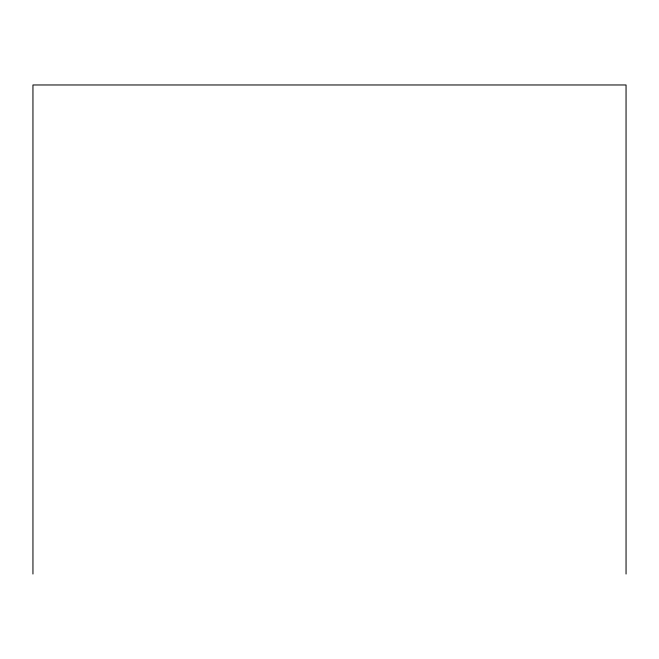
<?xml version="1.0" encoding="UTF-8"?>
<svg xmlns="http://www.w3.org/2000/svg" width="659" height="659" viewBox="0 0 659 659"><rect width="100%" height="100%" fill="white"/><g stroke="black" fill="none" stroke-linecap="round" stroke-linejoin="round"><path stroke-width="0.99" d="M626.05 574.03L626.05 84.97L32.95 84.97L32.95 574.03"/></g></svg>
